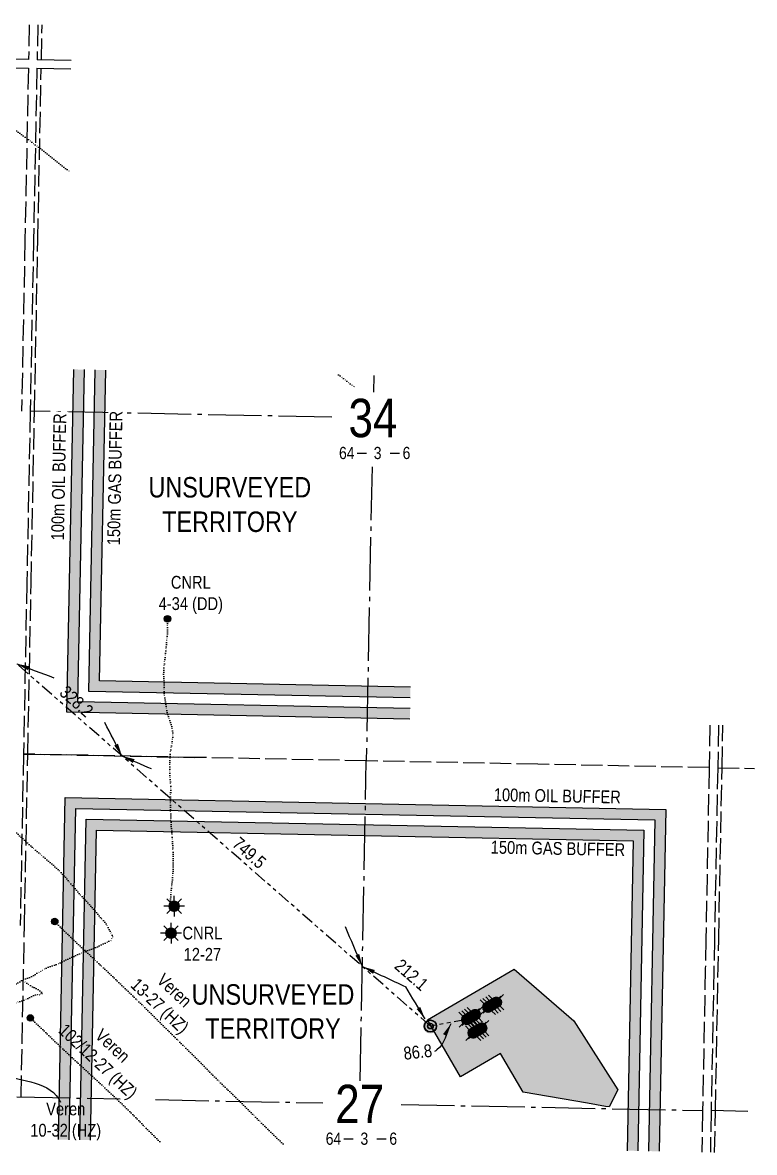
# Model space of a CAD drawing. Extents: x 398953 to 418778, y 6021401 to 6052343.
# Drawn here: x 417047 to 418763, y 6021401 to 6024051 of the extents above; entities that cross this region are included whole.
import ezdxf
from ezdxf.enums import TextEntityAlignment as Align

# ---------------------------------------------------------------- set-up
doc = ezdxf.new("R2010")
doc.units = 0
doc.header["$LTSCALE"] = 5
for name, pattern in [('foc-DOT', [1, 0.2, -0.8]), ('foc-DRILLPATH', [14.75, 6, -1.75, 1.75, -1.75, 1.75, -1.75]), ('foc-QUARTERLINE', [33, 25, -3, 2, -3]), ('foc-UNSURVEYED', [12.5, 10, -2.5])]:
    doc.linetypes.add(name, pattern=pattern)
for name, color, linetype in [('10', 1, 'Continuous'), ('9', 3, 'Continuous'), ('ABADATA-DRILL', 8, 'foc-DOT'), ('ABADATA-DRILL-T', 8, 'Continuous'), ('AS-DRILL', 8, 'foc-DOT'), ('AS-TARGET-GAS', 182, 'Continuous'), ('AS-TARGET-GAS-H', 181, 'Continuous'), ('AS-TARGET-OIL', 146, 'Continuous'), ('AS-TARGET-OIL-H', 131, 'Continuous'), ('DETAIL-T', 7, 'Continuous'), ('DRILL-T', 8, 'Continuous'), ('L-BD1', 253, 'Continuous'), ('L-MON', 1, 'Continuous'), ('L-SEC', 7, 'Continuous'), ('L-SECLBL', 7, 'Continuous'), ('L-SECQ', 8, 'foc-QUARTERLINE'), ('L-USEC', 7, 'foc-UNSURVEYED'), ('P-BUFFER-PURPLE-T', 187, 'Continuous'), ('P-PDRILLPATH', 12, 'foc-DRILLPATH'), ('P-PROPOSED', 10, 'Continuous'), ('P-PROPOSED-H', 21, 'Continuous')]:
    doc.layers.add(name, color=color, linetype=linetype)
doc.styles.add('80CG', font='ARIALN.TTF', dxfattribs={"height": 10})
doc.styles.add('80L', font='ARIALN.TTF', dxfattribs={"height": 10})
doc.styles.add('SIMPLEX', font='ARIALN.TTF')
doc.dimstyles.new('Compass 5 000', dxfattribs={"dimscale": 5, "dimtxt": 9, "dimasz": 2, "dimexe": 0.2, "dimexo": 0.0625, "dimgap": 0.5, "dimtad": 0, "dimtih": 1, "dimtoh": 1, "dimzin": 0, "dimdsep": 46, "dimtxsty": '80CG', "dimcen": 0.1, "dimse1": 1, "dimse2": 1, "dimclrd": 256, "dimclrt": 256, "dimaunit": 1, "dimadec": 4, "dimazin": 0, "dimtfac": 0.06, "dimtofl": 0, "dimtmove": 0, "dimatfit": 1, "dimfxl": 0.2, "dimtolj": 1, "dimtzin": 0, "dimlwd": -1, "dimarcsym": 0})

# ---------------------------------------------------------------- blocks, each defined once
blk = doc.blocks.new('L-SECLBL')
at = {"layer": '9', "color": 7}
for p, q in [((-5.08, -27.83), (-12.29, -27.83)), ((20.7, -27.83), (13.5, -27.83))]:
    blk.add_line(p, q, dxfattribs=at)
at = {"layer": '10', "color": 2, "style": 'SIMPLEX'}
blk.add_attdef('SEC', text='', height=30, dxfattribs=at).set_placement((0, 0), align=Align.MIDDLE)
at = {"layer": '10', "color": 5, "style": '80L'}
blk.add_attdef('TWP', text='', height=9.5, dxfattribs=at).set_placement((-14.43, -27.37), align=Align.MIDDLE_RIGHT)
blk.add_attdef('RGE', text='', height=9.5, dxfattribs=at).set_placement((3.62, -27.37), align=Align.MIDDLE_CENTER)
blk.add_attdef('MER', text='', height=9.5, dxfattribs=at).set_placement((23.17, -27.37), align=Align.MIDDLE_LEFT)
blk = doc.blocks.new('GAS')
h = blk.add_hatch(color=255)
h.dxf.hatch_style = 1
edge = h.paths.add_edge_path()
edge.add_arc((0, 0), 0.9, 0, 360)
for p, q in [((-0.81, 0), (-1.62, 0)), ((-0.57, 0.57), (-1.14, 1.14)), ((0, 0.81), (0, 1.62)), ((0.57, 0.57), (1.14, 1.14)), ((1.62, 0), (0.81, 0)), ((-0.57, -0.57), (-1.14, -1.14)), ((0, -0.81), (0, -1.62)), ((1.14, -1.14), (0.57, -0.57))]:
    blk.add_line(p, q)
blk.add_circle((0, 0), 0.8)
blk = doc.blocks.new('BH-Existing')
at = {"layer": 'ABADATA-DRILL-T'}
h = blk.add_hatch(color=256, dxfattribs=at)
h.dxf.hatch_style = 1
edge = h.paths.add_edge_path()
edge.add_arc((0, 0), 0.5, 0, 360)
blk.add_circle((0, 0), 0.5, dxfattribs=at)
blk = doc.blocks.new('plbh')
at = {"layer": 'L-MON'}
h = blk.add_hatch(color=255, dxfattribs=at)
h.dxf.hatch_style = 1
edge = h.paths.add_edge_path()
edge.add_arc((0, 0), 1.16, 0, 360)
h = blk.add_hatch(color=256, dxfattribs=at)
h.dxf.hatch_style = 1
h.paths.add_polyline_path([(-0.96, 0, 1), (0.96, 0, 1)])
h.paths.add_polyline_path([(0.91, 0, -1), (-0.91, 0, -1)], flags=16)
h.paths.add_polyline_path([(0.45, 0, -1), (-0.45, 0, -1)], flags=0)
h = blk.add_hatch(color=256, dxfattribs=at)
h.dxf.hatch_style = 1
h.paths.add_polyline_path([(-0.45, 0, 1), (0.45, 0, 1)])
h.paths.add_polyline_path([(0.4, 0, -1), (-0.4, 0, -1)], flags=16)
at = {"layer": 'L-MON', "color": 240}
for radius in [0.96, 0.91, 0.45, 0.4]:
    blk.add_circle((0, 0), radius, dxfattribs=at)
blk = doc.blocks.new('WC')
at = {"layer": 'L-MON'}
h = blk.add_hatch(color=255, dxfattribs=at)
h.dxf.hatch_style = 1
edge = h.paths.add_edge_path()
edge.add_arc((0, 0), 0.9, 0, 360)
at = {"layer": 'L-MON', "color": 240, "flags": 128}
for points in [[(-0.62, 0.5), (-1.23, 1.12)], [(0.52, 0.61), (1.13, 1.21)], [(-1.18, -1.18), (-0.56, -0.57)], [(1.16, -1.18), (0.56, -0.57)]]:
    blk.add_lwpolyline(points, dxfattribs=at)
at = {"layer": 'L-MON', "color": 240}
for radius in [0.8, 0.373]:
    blk.add_circle((0, 0), radius, dxfattribs=at)

msp = doc.modelspace()

# ---------------------------------------------------------------- hatches: boundary and pattern name
at = {"layer": 'AS-TARGET-GAS-H'}
h = msp.add_hatch(color=256, dxfattribs=at)
h.dxf.hatch_style = 1
h.paths.add_polyline_path([(417955.861, 6022467.696), (417956.345, 6022492.68), (417227.862, 6022507.146), (417242.119, 6023236.298), (417217.134, 6023236.795), (417202.389, 6022482.658)])
h = msp.add_hatch(color=256, dxfattribs=at)
h.dxf.hatch_style = 1
h.paths.add_polyline_path([(418464.307, 6021405.386), (418489.291, 6021404.896), (418503.71, 6022156.888), (417196.523, 6022182.846), (417181.837, 6021430.547), (417206.821, 6021430.06), (417221.019, 6022157.366), (418478.247, 6022132.4)])
at = {"layer": 'AS-TARGET-OIL-H'}
h = msp.add_hatch(color=256, dxfattribs=at)
h.dxf.hatch_style = 1
h.paths.add_polyline_path([(417954.893, 6022417.727), (417955.377, 6022442.711), (417176.916, 6022458.17), (417192.15, 6023237.291), (417167.166, 6023237.788), (417151.444, 6022433.681)])
h = msp.add_hatch(color=256, dxfattribs=at)
h.dxf.hatch_style = 1
h.paths.add_polyline_path([(418514.275, 6021404.406), (418539.26, 6021403.916), (418554.637, 6022205.865), (417147.53, 6022233.807), (417131.868, 6021431.523), (417156.853, 6021431.035), (417172.026, 6022208.327), (418529.174, 6022181.377)])
at = {"layer": 'P-PROPOSED-H'}
h = msp.add_hatch(color=256, dxfattribs=at)
h.dxf.hatch_style = 1
h.paths.add_polyline_path([(418167.555, 6021632.978), (418074.038, 6021578.493), (417996.044, 6021712.363), (418199.438, 6021830.863), (418339.063, 6021709.864), (418442.12, 6021548.312), (418422.547, 6021508.508), (418413.446, 6021508.686), (418371.426, 6021516.459), (418220.212, 6021542.597)])

# ---------------------------------------------------------------- linework, layer by layer
at = {"layer": 'ABADATA-DRILL', "flags": 128}
for points in [[(416810.726, 6024051.207), (416810.372, 6024049.976), (416809.767, 6024048.187), (416809.112, 6024046.43), (416808.446, 6024044.612), (416807.87, 6024042.793), (416807.393, 6024040.902), (416806.871, 6024038.762), (416806.225, 6024036.444), (416805.553, 6024034.317), (416804.772, 6024032.242), (416803.982, 6024030.197), (416803.232, 6024028.152), (416802.326, 6024025.829), (416801.295, 6024023.219), (416800.335, 6024020.687), (416799.509, 6024018.383), (416798.732, 6024015.988), (416797.906, 6024013.163), (416796.968, 6024010.191), (416795.991, 6024007.3), (416795.097, 6024004.597), (416794.165, 6024001.955), (416793.163, 6023999.274), (416792.158, 6023996.533), (416791.287, 6023993.93), (416790.565, 6023991.293), (416790.026, 6023988.773), (416789.459, 6023986.404), (416788.845, 6023984.196), (416788.154, 6023982.089), (416787.304, 6023980.065), (416786.313, 6023977.964), (416785.279, 6023975.774), (416784.236, 6023973.574), (416783.206, 6023971.544), (416782.249, 6023969.673), (416781.357, 6023967.55), (416780.499, 6023965.096), (416779.772, 6023962.73), (416779.245, 6023960.37), (416778.829, 6023958.028), (416778.392, 6023955.626), (416777.82, 6023952.996), (416777.205, 6023950.198), (416776.602, 6023947.509), (416776.023, 6023945), (416775.438, 6023942.711), (416774.825, 6023940.533), (416774.185, 6023938.515), (416773.867, 6023937.601), (416773.559, 6023936.687), (416773.068, 6023935.096), (416772.65, 6023933.664), (416772.274, 6023932.351), (416771.889, 6023931.109), (416771.507, 6023929.966), (416771.166, 6023928.932), (416770.89, 6023928.088), (416770.822, 6023927.679), (416770.841, 6023927.649), (416771.028, 6023927.495), (416771.276, 6023927.4), (416771.566, 6023927.364), (416771.625, 6023927.353), (416772.174, 6023927.282), (416773.221, 6023927.102), (416774.604, 6023926.735), (416776.224, 6023926.213), (416778.162, 6023925.574), (416780.446, 6023924.739), (416783.125, 6023923.637), (416783.412, 6023923.521), (416786.496, 6023922.16), (416789.964, 6023920.502), (416793.734, 6023918.927), (416798.049, 6023917.622), (416801.173, 6023916.771), (416804.497, 6023915.895), (416808.062, 6023915.115), (416811.947, 6023914.328), (416816.172, 6023913.495), (416820.505, 6023912.6), (416825.163, 6023911.438), (416830.193, 6023909.839), (416835.524, 6023907.844), (416841.26, 6023905.521), (416847.491, 6023902.948), (416853.968, 6023900.19), (416860.78, 6023897.186), (416867.83, 6023894.077), (416875.139, 6023890.893), (416876.428, 6023890.327), (416882.566, 6023887.626), (416889.963, 6023884.32), (416890.151, 6023884.236), (416897.408, 6023880.923), (416900.907, 6023879.314), (416914.315, 6023872.999), (416923.191, 6023868.654), (416931.101, 6023864.468), (416938.954, 6023859.953), (416946.833, 6023855.257), (416954.74, 6023850.471), (416962.706, 6023845.613), (416970.75, 6023840.624), (416978.82, 6023835.465), (416986.856, 6023830.096), (416994.829, 6023824.558), (417002.631, 6023818.974), (417002.729, 6023818.902), (417010.579, 6023813.197), (417018.459, 6023807.521), (417026.369, 6023801.874), (417034.301, 6023796.267), (417042.202, 6023790.631), (417050.041, 6023784.926), (417057.9, 6023779.18), (417065.749, 6023773.465), (417073.566, 6023767.67), (417081.242, 6023761.748), (417088.875, 6023755.737), (417096.221, 6023749.882), (417103.794, 6023743.832), (417111.397, 6023737.801), (417119.05, 6023731.79), (417126.725, 6023725.838), (417134.39, 6023719.886), (417142.064, 6023713.934), (417149.739, 6023707.992), (417156.136, 6023703.065)], [(417787.477, 6023225.46), (417788.457, 6023224.691), (417796.121, 6023218.719), (417803.826, 6023212.786), (417811.593, 6023206.943), (417819.41, 6023201.148), (417824.956, 6023197.12)], [(417402.599, 6021978.679), (417396.322, 6021974.251), (417395.805, 6021973.911), (417395.501, 6021973.707), (417395.197, 6021973.503), (417394.924, 6021973.338), (417394.722, 6021973.242), (417394.54, 6021973.175), (417394.359, 6021973.119), (417394.168, 6021973.073), (417393.958, 6021973.027), (417393.746, 6021972.971), (417393.545, 6021972.905), (417393.344, 6021972.839), (417393.163, 6021972.792), (417393.043, 6021972.785), (417392.963, 6021972.786), (417392.892, 6021972.777), (417392.833, 6021972.799), (417392.794, 6021972.859), (417392.776, 6021972.94), (417392.757, 6021973.04), (417392.719, 6021973.131), (417392.681, 6021973.242), (417392.665, 6021973.422), (417392.661, 6021973.712), (417392.678, 6021974.092), (417392.707, 6021974.571), (417392.74, 6021975.201), (417392.764, 6021975.951), (417392.781, 6021976.82), (417392.802, 6021977.87), (417392.835, 6021979.07), (417392.881, 6021980.399), (417392.94, 6021981.858), (417393.03, 6021983.437), (417393.174, 6021985.174), (417393.328, 6021986.892), (417393.513, 6021988.698), (417393.704, 6021990.765), (417393.897, 6021992.972), (417394.082, 6021995.269), (417394.258, 6021997.656), (417394.457, 6022000.132), (417394.688, 6022002.748), (417394.951, 6022005.494), (417395.216, 6022008.319), (417395.483, 6022011.204), (417395.792, 6022014.239), (417396.109, 6022017.153), (417396.448, 6022020.167), (417396.769, 6022023.281), (417397.114, 6022026.645), (417397.471, 6022030.049), (417397.859, 6022033.542), (417398.25, 6022037.145), (417398.641, 6022040.828), (417398.972, 6022044.413), (417399.264, 6022048.117), (417399.508, 6022051.913), (417399.732, 6022055.72), (417399.927, 6022059.527), (417400.069, 6022063.245), (417400.192, 6022066.953), (417400.286, 6022070.792), (417400.349, 6022074.511), (417400.372, 6022078.272), (417400.367, 6022082.092), (417400.339, 6022085.764), (417400.302, 6022089.525), (417400.265, 6022093.237), (417400.207, 6022096.938), (417400.115, 6022100.431), (417399.995, 6022104.034), (417399.874, 6022107.557), (417399.734, 6022111.14), (417399.574, 6022114.744), (417399.416, 6022118.408), (417399.256, 6022122.012), (417399.097, 6022125.686), (417398.948, 6022129.309), (417398.775, 6022132.743), (417398.579, 6022136.018), (417398.348, 6022139.563), (417398.104, 6022142.918), (417397.82, 6022146.344), (417397.468, 6022149.812), (417397.085, 6022153.27), (417396.694, 6022156.798), (417396.398, 6022160.085), (417396.143, 6022163.41), (417395.881, 6022166.906), (417395.638, 6022170.322), (417395.407, 6022173.867), (417395.218, 6022177.521), (417395.072, 6022181.295), (417394.948, 6022185.178), (417394.844, 6022189.081), (417394.712, 6022193.084), (417394.587, 6022196.947), (417394.436, 6022200.961), (417394.216, 6022205.066), (417393.983, 6022209.031), (417393.784, 6022213.196), (417393.714, 6022217.278), (417393.752, 6022221.308), (417393.868, 6022225.196), (417394.046, 6022229.174), (417394.211, 6022233.031), (417394.309, 6022237.02), (417394.374, 6022240.87), (417394.441, 6022244.779), (417394.496, 6022248.639), (417394.548, 6022252.338), (417394.578, 6022255.938), (417394.566, 6022259.419), (417394.494, 6022262.911), (417394.322, 6022266.355), (417394.052, 6022269.971), (417393.723, 6022273.609), (417393.357, 6022277.406), (417392.982, 6022281.254), (417392.647, 6022285.112), (417392.441, 6022288.896), (417392.357, 6022292.769), (417392.36, 6022296.55), (417392.384, 6022300.31), (417392.425, 6022303.97), (417392.454, 6022307.51), (417392.49, 6022310.87), (417392.56, 6022313.929), (417392.64, 6022317.028), (417392.727, 6022319.937), (417392.866, 6022322.945), (417393.034, 6022325.912), (417393.18, 6022328.79), (417393.308, 6022331.748), (417393.447, 6022334.786), (417393.719, 6022337.951), (417394.099, 6022341.064), (417394.634, 6022344.364), (417395.26, 6022347.723), (417395.873, 6022350.981), (417396.488, 6022354.29), (417397.103, 6022357.599), (417397.688, 6022360.918), (417398.235, 6022364.348), (417398.681, 6022367.72), (417398.991, 6022370.824), (417399.251, 6022374.41), (417399.364, 6022377.648), (417399.381, 6022381.049), (417399.281, 6022384.641), (417399.08, 6022388.186), (417398.629, 6022391.705), (417397.929, 6022395.31), (417397.148, 6022398.855), (417396.325, 6022402.282), (417395.354, 6022405.852), (417394.333, 6022409.383), (417393.249, 6022412.784), (417392.143, 6022416.056), (417391.104, 6022419.217), (417390.203, 6022422.256), (417389.301, 6022425.254), (417388.251, 6022428.295), (417387.044, 6022431.539), (417385.905, 6022435.192), (417385.082, 6022439.149), (417384.56, 6022443.18), (417384.099, 6022447.199), (417383.557, 6022451.231), (417382.91, 6022455.484), (417382.15, 6022460.11), (417381.371, 6022464.766), (417380.665, 6022469.091), (417380.06, 6022473.423), (417379.607, 6022477.393), (417379.34, 6022481.149), (417379.259, 6022484.661), (417379.299, 6022488.241), (417379.399, 6022491.86), (417379.46, 6022495.469), (417379.407, 6022498.921), (417379.25, 6022502.125), (417379.068, 6022505.139), (417378.861, 6022508.363), (417378.663, 6022511.538), (417378.471, 6022514.492), (417378.262, 6022517.627), (417378.076, 6022520.921), (417378.01, 6022524.203), (417378.063, 6022527.402), (417378.215, 6022530.6), (417378.437, 6022533.776), (417378.719, 6022536.922), (417379.064, 6022540.285), (417379.396, 6022543.459), (417379.707, 6022546.564), (417380.018, 6022549.669), (417380.307, 6022552.734), (417380.607, 6022555.798), (417380.958, 6022558.902), (417381.38, 6022562.104), (417381.793, 6022565.307), (417382.134, 6022568.451), (417382.459, 6022571.765), (417382.787, 6022575.259), (417383.128, 6022578.893), (417383.501, 6022582.607), (417383.852, 6022586.231), (417384.224, 6022589.904), (417384.635, 6022593.547), (417385.031, 6022596.92), (417385.38, 6022599.973), (417385.624, 6022602.749), (417385.808, 6022605.496), (417385.981, 6022608.193), (417386.204, 6022610.899), (417386.501, 6022613.814), (417386.792, 6022616.949), (417386.963, 6022620.096), (417387.037, 6022623.366), (417387.063, 6022626.756), (417387.032, 6022630.267), (417386.974, 6022633.979), (417386.907, 6022637.701), (417386.835, 6022641.213), (417386.793, 6022644.664), (417386.79, 6022646.585), (417386.982, 6022652.832)], [(416942.05, 6021742.442), (416943.432, 6021742.67), (416948.18, 6021743.497), (416952.966, 6021744.313), (416957.613, 6021745.132), (416962.001, 6021745.966), (416966.328, 6021746.791), (416970.504, 6021747.569), (416974.765, 6021748.106), (416979.359, 6021748.246), (416983.747, 6021748.11), (416988.063, 6021747.885), (416992.521, 6021747.707), (416997.099, 6021747.587), (417001.592, 6021747.679), (417006.252, 6021748.128), (417010.755, 6021748.79), (417014.87, 6021749.489), (417018.654, 6021750.185), (417022.338, 6021750.863), (417026.133, 6021751.568), (417029.646, 6021752.219), (417033.041, 6021752.913), (417036.594, 6021754.043), (417040.493, 6021755.497), (417044.532, 6021756.948), (417048.277, 6021758.175), (417051.77, 6021759.316), (417055.568, 6021760.712), (417059.227, 6021762.161), (417062.491, 6021763.847), (417065.356, 6021765.631), (417067.757, 6021767.144), (417070.082, 6021768.399), (417072.603, 6021769.45), (417075.061, 6021770.361), (417077.216, 6021771.109), (417078.978, 6021771.695), (417080.417, 6021772.137), (417081.59, 6021772.264), (417082.576, 6021772.054), (417083.392, 6021771.828), (417084.079, 6021771.665), (417084.707, 6021771.552), (417085.245, 6021771.472), (417085.644, 6021771.424), (417085.953, 6021771.358), (417086.262, 6021771.302), (417086.611, 6021771.275), (417086.961, 6021771.228), (417087.29, 6021771.202), (417087.631, 6021771.265), (417087.914, 6021771.379), (417088.157, 6021771.525), (417088.399, 6021771.66), (417088.661, 6021771.755), (417088.923, 6021771.84), (417089.195, 6021771.934), (417089.447, 6021772.019), (417089.738, 6021772.074), (417090.079, 6021772.127), (417090.441, 6021772.24), (417090.655, 6021772.446), (417090.693, 6021772.845), (417090.614, 6021773.427), (417090.546, 6021774.028), (417090.596, 6021774.027), (417090.707, 6021773.565), (417090.84, 6021773.182), (417090.963, 6021772.84), (417091.148, 6021772.576), (417091.385, 6021772.451), (417091.585, 6021772.428), (417091.756, 6021772.494), (417091.908, 6021772.601), (417092.111, 6021772.747), (417092.385, 6021772.912), (417092.708, 6021773.066), (417092.981, 6021773.24), (417093.215, 6021773.446), (417093.409, 6021773.622), (417093.612, 6021773.788), (417093.876, 6021773.963), (417094.16, 6021774.177), (417094.385, 6021774.453), (417094.117, 6021775.058), (417092.952, 6021776.361), (417090.978, 6021778.181), (417088.378, 6021780.252), (417085.609, 6021782.397), (417082.588, 6021784.387), (417078.267, 6021786.392), (417073.2, 6021788.672), (417067.932, 6021791.355), (417061.379, 6021795.325), (417053.709, 6021801.007), (417048.357, 6021805.482)], [(417369.045, 6021426.862), (417360.515, 6021435.108), (417346.723, 6021448.685), (417333.015, 6021462.47), (417319.568, 6021476.301), (417306.149, 6021490.021), (417292.497, 6021503.586), (417278.589, 6021516.875), (417264.441, 6021530.109), (417250.431, 6021543.271), (417236.391, 6021556.462), (417222.351, 6021569.584), (417208.141, 6021582.75), (417193.958, 6021595.794), (417179.807, 6021608.868), (417165.627, 6021622.023), (417151.516, 6021635.136), (417137.386, 6021648.31), (417123.429, 6021661.63), (417109.626, 6021675.127), (417095.818, 6021688.425), (417080.108, 6021703.159), (417065.457, 6021716.773)]]:
    msp.add_lwpolyline(points, dxfattribs=at)
at = {"layer": 'AS-DRILL', "flags": 128}
for points in [[(416942.26, 6021753.152), (416945.368, 6021754.27), (416949.518, 6021756.219), (416953.921, 6021758.373), (416958.452, 6021760.414), (416958.603, 6021760.481), (416962.985, 6021762.606), (416967.823, 6021764.991), (416973.1, 6021767.308), (416978.446, 6021769.593), (416983.965, 6021772.056), (416990.116, 6021775.096), (416996.493, 6021778.461), (417002.859, 6021781.757), (417009.173, 6021784.933), (417015.202, 6021787.886), (417021.382, 6021790.875), (417027.775, 6021794.05), (417033.962, 6021797.419), (417039.531, 6021800.841), (417044.612, 6021803.931), (417050.327, 6021806.67), (417056.886, 6021809.102), (417062.769, 6021811.227), (417067.582, 6021813.362), (417071.961, 6021815.837), (417076.106, 6021818.586), (417080.8, 6021821.285), (417085.658, 6021823.7), (417090.106, 6021826.063), (417094.438, 6021828.678), (417099.267, 6021831.654), (417104.954, 6021834.503), (417111.782, 6021836.899), (417118.988, 6021839.158), (417125.306, 6021841.515), (417131.068, 6021844.132), (417137.179, 6021847.153), (417143.691, 6021850.296), (417150.001, 6021853.282), (417155.865, 6021855.968), (417161.314, 6021858.381), (417166.824, 6021860.914), (417172.962, 6021863.784), (417179.301, 6021866.74), (417185.505, 6021869.429), (417191.403, 6021871.793), (417197.45, 6021874.135), (417203.895, 6021876.389), (417210.319, 6021878.553), (417216.689, 6021881.029), (417222.582, 6021883.674), (417227.087, 6021885.926), (417230.292, 6021887.683), (417233.053, 6021889.229), (417235.918, 6021890.483), (417238.549, 6021891.522), (417240.687, 6021892.44), (417242.91, 6021893.576), (417245.245, 6021894.811), (417247.132, 6021895.674), (417248.454, 6021896.278), (417249.673, 6021896.714), (417250.977, 6021896.919), (417252.099, 6021896.977), (417252.868, 6021896.942), (417253.377, 6021896.862), (417254.013, 6021897.169), (417254.884, 6021898.232), (417255.703, 6021899.687), (417256.237, 6021900.936), (417256.487, 6021901.932), (417256.673, 6021902.778), (417256.828, 6021903.505), (417256.889, 6021904.064), (417256.976, 6021904.463), (417257.133, 6021904.77), (417257.388, 6021905.035), (417257.784, 6021905.337), (417258.221, 6021905.698), (417258.498, 6021906.073), (417258.604, 6021906.351), (417258.708, 6021906.559), (417258.741, 6021906.708), (417258.704, 6021906.869), (417258.736, 6021906.968), (417258.81, 6021907.167), (417258.771, 6021907.748), (417258.762, 6021907.778), (417258.434, 6021908.915), (417257.559, 6021910.692), (417256.251, 6021912.828), (417254.713, 6021915.499), (417253.091, 6021919.002), (417251.089, 6021923.492), (417248.42, 6021928.675), (417245.59, 6021933.802), (417242.404, 6021938.605), (417238.099, 6021943.521), (417232.92, 6021949.223), (417227.026, 6021956.19), (417220.75, 6021963.605), (417214.113, 6021971.457), (417206.442, 6021980.149), (417197.855, 6021989.549), (417197.65, 6021989.783), (417192.919, 6021994.877), (417188.079, 6022000.003), (417183.387, 6022005.046), (417178.355, 6022010.606), (417168.208, 6022022.608), (417166.763, 6022024.386), (417157.432, 6022035.652), (417146.078, 6022048.787), (417133.809, 6022061.68), (417120.557, 6022073.963), (417106.582, 6022086.049), (417102.764, 6022089.265), (417092.353, 6022097.991), (417088.408, 6022101.319), (417073.83, 6022113.818), (417060.726, 6022125.447), (417059.567, 6022126.5), (417045.448, 6022139.44), (417031.404, 6022152.608), (417017.551, 6022165.862), (417003.681, 6022179.227), (416989.83, 6022192.572), (416976.118, 6022205.833), (416962.267, 6022219.158), (416951.599, 6022229.404)], [(417657.885, 6021421.198), (417644.883, 6021433.81), (417631.048, 6021447.258), (417617.293, 6021460.684), (417603.607, 6021474.049), (417589.876, 6021487.635), (417576.347, 6021501.377), (417562.765, 6021514.971), (417549.131, 6021528.415), (417535.336, 6021541.822), (417521.416, 6021555.022), (417507.521, 6021568.401), (417493.859, 6021581.976), (417480.291, 6021595.779), (417466.882, 6021609.508), (417453.284, 6021623.292), (417439.719, 6021636.675), (417425.865, 6021650.173), (417411.994, 6021663.792), (417398.322, 6021677.367), (417384.72, 6021690.911), (417371.057, 6021704.435), (417357.394, 6021717.98), (417343.751, 6021731.494), (417330.057, 6021744.97), (417316.272, 6021758.387), (417302.427, 6021771.825), (417288.392, 6021785.197), (417274.495, 6021798.556), (417260.72, 6021811.943), (417246.742, 6021825.234), (417232.703, 6021838.436), (417218.644, 6021851.618), (417204.484, 6021864.822), (417190.501, 6021877.803), (417176.243, 6021891.049), (417162.264, 6021904.29), (417148.351, 6021917.799), (417139.142, 6021926.808), (417122.728, 6021942.886)]]:
    msp.add_lwpolyline(points, dxfattribs=at)
at = {"layer": 'AS-TARGET-GAS-H', "flags": 128}
for points in [[(417955.861, 6022467.696), (417202.389, 6022482.658), (417217.134, 6023236.795)], [(417956.345, 6022492.68), (417227.862, 6022507.146), (417242.119, 6023236.298)], [(417181.837, 6021430.547), (417196.523, 6022182.846), (418503.71, 6022156.888), (418489.291, 6021404.896)], [(417206.821, 6021430.06), (417221.019, 6022157.366), (418478.247, 6022132.4), (418464.307, 6021405.386)]]:
    msp.add_lwpolyline(points, dxfattribs=at)
at = {"layer": 'AS-TARGET-OIL-H', "flags": 128}
for points in [[(417954.893, 6022417.727), (417151.444, 6022433.681), (417167.166, 6023237.788)], [(417955.377, 6022442.711), (417176.916, 6022458.17), (417192.15, 6023237.291)], [(417131.868, 6021431.523), (417147.53, 6022233.807), (418554.637, 6022205.865), (418539.26, 6021403.916)], [(417156.853, 6021431.035), (417172.026, 6022208.327), (418529.174, 6022181.377), (418514.275, 6021404.406)]]:
    msp.add_lwpolyline(points, dxfattribs=at)
at = {"layer": 'L-SEC'}
for p, q in [((417061.279, 6023964.484), (416659.685, 6023972.471)), ((416659.29, 6023952.366), (417060.886, 6023944.379)), ((417080.999, 6023943.979), (417160.822, 6023942.392)), ((417161.216, 6023962.497), (417081.392, 6023964.085))]:
    msp.add_line(p, q, dxfattribs=at)
at = {"layer": 'L-SECQ'}
for p, q in [((417870.537, 6023223.809), (417869.779, 6023184.701)), ((417772.104, 6023125.789), (417065.254, 6023139.837)), ((417866.38, 6023009.271), (417853.02, 6022319.771)), ((418747.031, 6021497.629), (418661.185, 6021499.331))]:
    msp.add_line(p, q, dxfattribs=at)
at = {"layer": 'L-SECQ', "flags": 128}
for points in [[(417838.499, 6021569.238), (417853.02, 6022319.771)], [(417033.846, 6021531.606), (417276.289, 6021526.797)], [(417358.649, 6021525.164), (417751.112, 6021517.38)], [(417934.474, 6021513.743), (418641.072, 6021499.729)]]:
    msp.add_lwpolyline(points, dxfattribs=at)
at = {"layer": 'L-USEC'}
for p, q in [((417062.882, 6024046.262), (417061.279, 6023964.484)), ((417082.995, 6024045.868), (417081.392, 6023964.085)), ((417091.436, 6023963.885), (417093.039, 6024045.671)), ((417060.886, 6023944.379), (417053.014, 6023542.308)), ((417080.999, 6023943.979), (417073.127, 6023541.915)), ((417083.171, 6023541.709), (417091.042, 6023943.779)), ((417053.014, 6023542.308), (417045.141, 6023140.237)), ((417073.127, 6023541.914), (417065.254, 6023139.843)), ((417075.297, 6023139.638), (417083.171, 6023541.709)), ((417065.254, 6023139.844), (417057.403, 6022737.786)), ((417067.447, 6022737.581), (417075.297, 6023139.638)), ((417057.403, 6022737.786), (417049.553, 6022335.729)), ((417059.596, 6022335.523), (417067.447, 6022737.581)), ((418658.406, 6022403.757), (418656.49, 6022303.819)), ((418678.519, 6022403.357), (418676.603, 6022303.433)), ((418686.647, 6022303.22), (418688.563, 6022403.158)), ((417049.544, 6022335.729), (417041.696, 6021933.67)), ((417451.282, 6022327.747), (417049.544, 6022335.722)), ((417049.544, 6022335.722), (417451.282, 6022327.747)), ((417051.748, 6021933.465), (417059.596, 6022335.523)), ((417853.02, 6022319.771), (417451.282, 6022327.747)), ((418254.754, 6022311.795), (417853.02, 6022319.771)), ((418656.49, 6022303.819), (418254.754, 6022311.795)), ((418656.49, 6022303.819), (418648.78, 6021901.774)), ((418676.603, 6022303.433), (418668.894, 6021901.389)), ((418676.603, 6022303.419), (418762.51, 6022301.713)), ((418678.937, 6021901.177), (418686.647, 6022303.22)), ((417043.898, 6021531.407), (417051.748, 6021933.465)), ((418648.78, 6021901.774), (418647.459, 6021832.887)), ((418668.894, 6021901.389), (418667.573, 6021832.501)), ((418671.228, 6021499.132), (418678.937, 6021901.177)), ((418647.459, 6021832.887), (418641.072, 6021499.729)), ((418667.573, 6021832.501), (418661.185, 6021499.344)), ((418641.072, 6021499.729), (418639.197, 6021401.956)), ((418661.185, 6021499.344), (418659.31, 6021401.562)), ((418669.353, 6021401.365), (418671.228, 6021499.132))]:
    msp.add_line(p, q, dxfattribs=at)
at = {"layer": 'P-PDRILLPATH'}
msp.add_line((418088.538, 6021713.177), (418003.143, 6021697.651), dxfattribs=at)
at = {"layer": 'P-PROPOSED', "flags": 128}
msp.add_lwpolyline([(418167.555, 6021632.978), (418074.038, 6021578.493), (417996.044, 6021712.363), (418199.438, 6021830.863), (418339.063, 6021709.864), (418442.12, 6021548.312), (418422.547, 6021508.508), (418413.446, 6021508.686), (418371.426, 6021516.459), (418220.212, 6021542.597)], close=True, dxfattribs=at)

# ---------------------------------------------------------------- block references
at = {"layer": 'ABADATA-DRILL-T'}
for p, xscale, yscale, zscale in [((417386.985, 6022652.813), 14.9999999999998, 14.9999999999998, 29.99999999999961), ((417122.728, 6021942.886), 14.99346164999996, 14.99346164999996, 14.99346164999996), ((417065.457, 6021716.773), 14.99346164999996, 14.99346164999996, 14.99346164999996)]:
    msp.add_blockref('BH-Existing', p, dxfattribs=dict(at, xscale=xscale, yscale=yscale, zscale=zscale))
at = {"layer": 'DRILL-T', "linetype": 'Continuous', "xscale": 14.9999999999998, "yscale": 14.9999999999998, "zscale": 14.9999999999998}
for p in [(417402.599, 6021978.679), (417395.243, 6021915.556)]:
    msp.add_blockref('GAS', p, dxfattribs=at)
at = {"layer": 'L-MON', "color": 6, "xscale": 14.99346165, "yscale": 14.99346165, "zscale": 14.99346165}
for p in [(418151.159, 6021749.651), (418157.636, 6021753.424), (418107.972, 6021724.497), (418138.203, 6021742.105), (418144.681, 6021745.878), (418088.538, 6021713.177), (418095.016, 6021716.95), (418101.494, 6021720.723), (418103.668, 6021681.503), (418110.146, 6021685.276), (418116.624, 6021689.049), (418123.102, 6021692.822)]:
    msp.add_blockref('WC', p, dxfattribs=at)
at = {"layer": 'L-MON', "xscale": 14.99999999999995, "yscale": 14.99999999999995, "zscale": 4.99999999999998}
msp.add_blockref('plbh', (418003.143, 6021697.651), dxfattribs=at)
at = {"layer": 'L-SECLBL'}
for p, xscale, yscale, zscale, values in [((417868.6, 6023123.872), 2.99869232999999, 2.99869232999999, 3.999999999999979, {'SEC': '34', 'TWP': '64', 'RGE': '3', 'MER': '6'}), ((417837.463, 6021515.668), 2.999999999999989, 2.999999999999989, 2.999999999999989, {'SEC': '27', 'TWP': '64', 'RGE': '3', 'MER': '6'})]:
    msp.add_blockref('L-SECLBL', p, dxfattribs=dict(at, xscale=xscale, yscale=yscale, zscale=zscale)).add_auto_attribs(values)

# ---------------------------------------------------------------- texts
at = {"layer": 'ABADATA-DRILL-T', "char_height": 30, "attachment_point": 1, "style": '80L'}
for s, width, insert in [('\\pxqc;CNRL\\P4-34 (DD)', 173.59667, (417354.878, 6022753.502)), ('\\pxqc;CNRL\\P12-27', 173.59667, (417382.066, 6021930.874)), ('\\pxqc;Veren\\P10-32 (HZ)', 231.23452, (417032.932, 6021518.328))]:
    msp.add_mtext_dynamic_manual_height_columns(s, width=width, gutter_width=150, heights=[0], dxfattribs=dict(at, insert=insert))
at = {"layer": 'ABADATA-DRILL-T', "char_height": 30, "attachment_point": 1, "rotation": 316.789905, "style": '80L'}
for s, width, insert in [('\\pxqc;Veren\\P13-27 (HZ)', 164.3382, (417353.659, 6021848.774)), ('\\pxqc;Veren\\P102/12-27 (HZ)', 231.23452, (417184.599, 6021741.874))]:
    msp.add_mtext_dynamic_manual_height_columns(s, width=width, gutter_width=150, heights=[0], dxfattribs=dict(at, insert=insert))
at = {"layer": 'DETAIL-T', "color": 3, "insert": (417634.304, 6021731.493), "char_height": 47.95816, "attachment_point": 5, "style": '80L'}
msp.add_mtext_dynamic_manual_height_columns('\\pxqc;UNSURVEYED TERRITORY', width=303.92106, gutter_width=142.376, heights=[0], dxfattribs=at)
at = {"layer": 'L-BD1', "style": '80L'}
msp.add_text('86.8', height=29.9869, rotation=6.286265, dxfattribs=at).set_placement((417973.602, 6021637.062), align=Align.MIDDLE_CENTER)
at = {"layer": 'P-BUFFER-PURPLE-T', "style": '80L'}
for s, p in [('328.2', (417173.75, 6022459.176)), ('749.5', (417578.812, 6022104.192)), ('212.1', (417958.904, 6021817.917))]:
    msp.add_text(s, height=29.9869, rotation=318.769636, dxfattribs=at).set_placement(p, align=Align.MIDDLE_CENTER)

# ---------------------------------------------------------------- leaders
at = {"layer": 'ABADATA-DRILL-T', "path_type": 1}
msp.add_leader([(416986.59, 6021588.281), (417131.644, 6021527.464), (417136.501, 6021519.104)], dimstyle='Compass 5 000', override={"dimasz": 6, "dimgap": 0.5, "dimtad": 0}, dxfattribs=at)
at = {"layer": 'L-BD1', "path_type": 1}
msp.add_leader([(418051.358, 6021702.962), (418018.345, 6021641.575), (418012.951, 6021638.109)], dimstyle='Compass 5 000', override={"dimasz": 6, "dimgap": 0.5, "dimtad": 0}, dxfattribs=at)
at = {"layer": 'P-BUFFER-PURPLE-T', "path_type": 1}
for points in [[(417033.564, 6022547.361), (417120.983, 6022514.645)], [(417280.285, 6022331.142), (417239.891, 6022409.561)], [(417280.285, 6022331.142), (417348.931, 6022301.535)], [(417843.687, 6021837.393), (417804.009, 6021930.63)], [(417843.687, 6021837.393), (417945.22, 6021789.893)], [(417990.593, 6021714.388), (417945.22, 6021789.893)]]:
    msp.add_leader(points, dimstyle='Compass 5 000', override={"dimasz": 6}, dxfattribs=at)

# ---------------------------------------------------------------- next in the draw order: texts
at = {"layer": 'AS-TARGET-GAS', "char_height": 29.98692, "width": 317.7623, "attachment_point": 1, "style": '80L', "bg_fill": 3, "box_fill_scale": 1.1, "bg_fill_color": 256, "bg_fill_transparency": 0}
for insert, rotation in [((417245.484, 6022825.737), 88.876678), ((418144.998, 6022132.406), 358.876678)]:
    msp.add_mtext('150m GAS BUFFER', dxfattribs=dict(at, insert=insert, rotation=rotation))
at = {"layer": 'AS-TARGET-OIL', "char_height": 29.98692, "attachment_point": 1, "style": '80L', "bg_fill": 3, "box_fill_scale": 1.15, "bg_fill_color": 256, "bg_fill_true_color": 256, "bg_fill_transparency": 0}
for insert, rotation in [((417114.17, 6022837.202), 88.876678), ((418152.165, 6022255.46), 358.876678)]:
    msp.add_mtext_dynamic_manual_height_columns('100m OIL BUFFER', width=297.63269, gutter_width=142.376, heights=[0], dxfattribs=dict(at, insert=insert, rotation=rotation))

# ---------------------------------------------------------------- next in the draw order: linework, layer by layer
at = {"layer": 'P-PDRILLPATH'}
msp.add_line((418003.143, 6021697.651), (415880.893, 6023557.528), dxfattribs=at)

# ---------------------------------------------------------------- next in the draw order: texts
at = {"layer": 'DETAIL-T', "color": 3, "insert": (417533.081, 6022985.339), "char_height": 47.95816, "width": 383.34799, "attachment_point": 2, "line_spacing_factor": 1.010641, "style": '80L', "bg_fill": 3, "box_fill_scale": 1.1, "bg_fill_color": 256, "bg_fill_transparency": 0}
msp.add_mtext('UNSURVEYED TERRITORY', dxfattribs=at)

doc.saveas('drawing.dxf')
